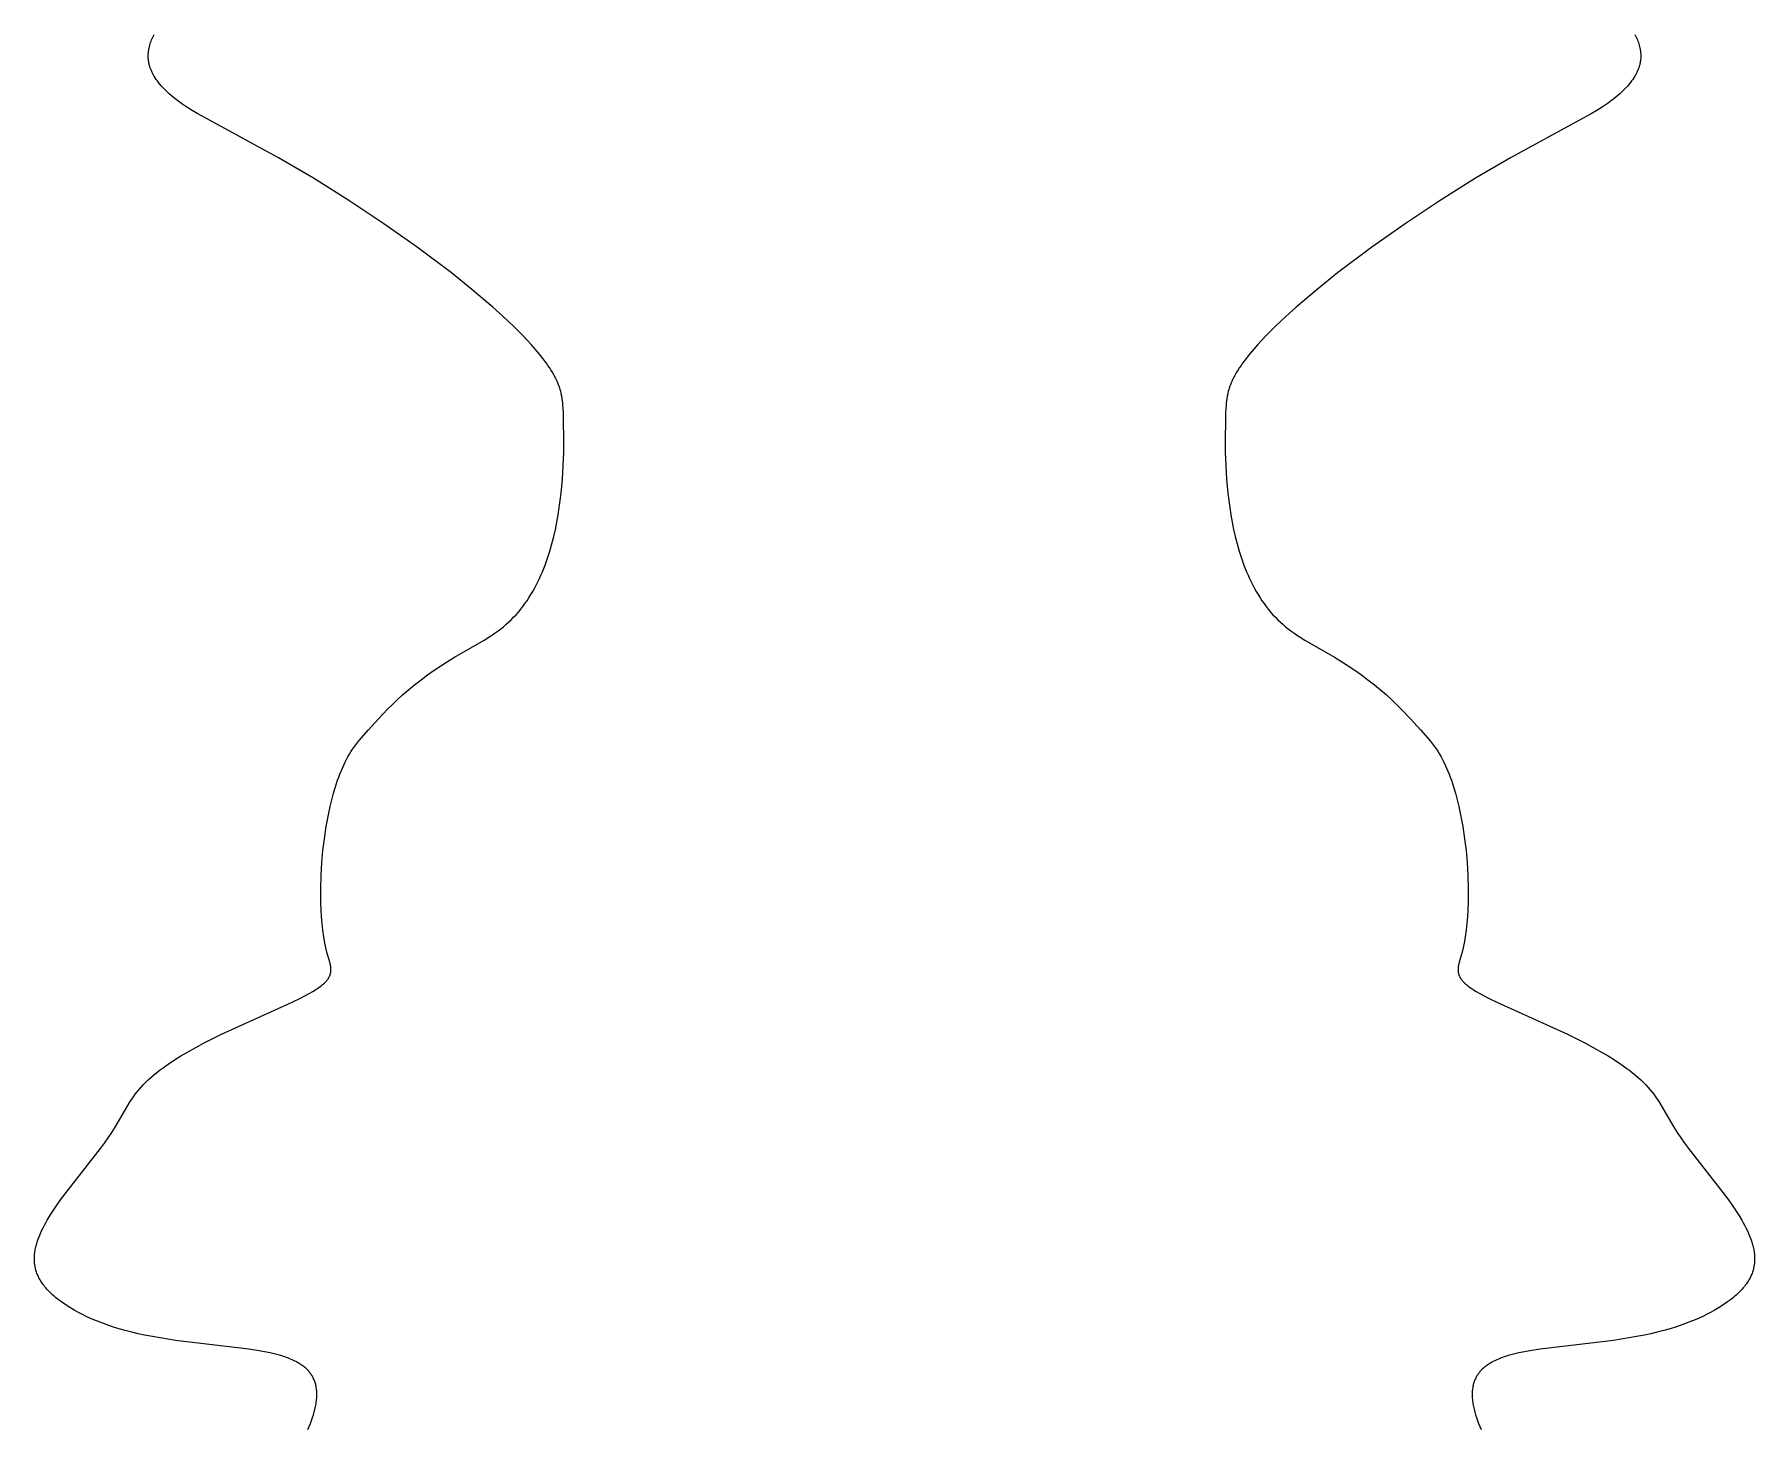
# Model space of a CAD drawing. Header units: millimetres. Extents: x -1519 to 3497, y -297 to 3208.
# Drawn here: x 2348.7 to 2445.7, y 2847.1 to 2925.7 of the extents above; entities that cross this region are included whole.
import ezdxf

# ---------------------------------------------------------------- set-up
doc = ezdxf.new("R2010")
doc.units = ezdxf.units.MM
doc.header["$MEASUREMENT"] = 0
doc.layers.add('Utwórz2D linie widoczne', color=7, linetype='Continuous', true_color=0x000000)

msp = doc.modelspace()

# ---------------------------------------------------------------- linework, layer by layer
at = {"layer": 'Utwórz2D linie widoczne'}
for p, q in [((2355.252, 2925.152), (2355.278, 2925.229)), ((2355.278, 2925.229), (2355.306, 2925.307)), ((2355.306, 2925.307), (2355.337, 2925.383)), ((2355.337, 2925.383), (2355.371, 2925.46)), ((2355.371, 2925.46), (2355.407, 2925.537)), ((2355.407, 2925.537), (2355.445, 2925.613)), ((2355.445, 2925.613), (2355.486, 2925.69)), ((2438.956, 2925.69), (2438.997, 2925.613)), ((2438.997, 2925.613), (2439.035, 2925.537)), ((2439.035, 2925.537), (2439.071, 2925.46)), ((2439.071, 2925.46), (2439.105, 2925.383)), ((2439.105, 2925.383), (2439.135, 2925.307)), ((2439.135, 2925.307), (2439.164, 2925.229)), ((2439.164, 2925.229), (2439.19, 2925.152)), ((2355.144, 2924.529), (2355.146, 2924.568)), ((2355.144, 2924.49), (2355.144, 2924.529)), ((2355.144, 2924.451), (2355.144, 2924.49)), ((2355.145, 2924.408), (2355.144, 2924.451)), ((2355.147, 2924.366), (2355.145, 2924.408)), ((2355.146, 2924.568), (2355.148, 2924.608)), ((2355.15, 2924.323), (2355.147, 2924.366)), ((2355.148, 2924.608), (2355.151, 2924.647)), ((2355.154, 2924.281), (2355.15, 2924.323)), ((2355.151, 2924.647), (2355.154, 2924.686)), ((2355.154, 2924.686), (2355.158, 2924.725)), ((2355.158, 2924.238), (2355.154, 2924.281)), ((2355.158, 2924.725), (2355.163, 2924.764)), ((2355.164, 2924.196), (2355.158, 2924.238)), ((2355.163, 2924.764), (2355.169, 2924.803)), ((2355.169, 2924.803), (2355.176, 2924.842)), ((2355.176, 2924.842), (2355.183, 2924.881)), ((2355.183, 2924.881), (2355.191, 2924.92)), ((2355.191, 2924.92), (2355.208, 2924.998)), ((2355.208, 2924.998), (2355.229, 2925.075)), ((2355.229, 2925.075), (2355.252, 2925.152)), ((2439.19, 2925.152), (2439.213, 2925.075)), ((2439.213, 2925.075), (2439.233, 2924.998)), ((2439.233, 2924.998), (2439.251, 2924.92)), ((2439.251, 2924.92), (2439.259, 2924.881)), ((2439.259, 2924.881), (2439.266, 2924.842)), ((2439.266, 2924.842), (2439.273, 2924.803)), ((2439.273, 2924.803), (2439.278, 2924.764)), ((2439.278, 2924.764), (2439.283, 2924.725)), ((2439.283, 2924.238), (2439.278, 2924.196)), ((2439.283, 2924.725), (2439.288, 2924.686)), ((2439.288, 2924.281), (2439.283, 2924.238)), ((2439.288, 2924.686), (2439.291, 2924.647)), ((2439.292, 2924.323), (2439.288, 2924.281)), ((2439.291, 2924.647), (2439.294, 2924.608)), ((2439.295, 2924.366), (2439.292, 2924.323)), ((2439.294, 2924.608), (2439.296, 2924.568)), ((2439.297, 2924.408), (2439.295, 2924.366)), ((2439.296, 2924.568), (2439.297, 2924.529)), ((2439.297, 2924.529), (2439.298, 2924.49)), ((2439.298, 2924.451), (2439.297, 2924.408)), ((2439.298, 2924.49), (2439.298, 2924.451)), ((2355.171, 2924.153), (2355.164, 2924.196)), ((2355.178, 2924.11), (2355.171, 2924.153)), ((2355.187, 2924.068), (2355.178, 2924.11)), ((2355.196, 2924.025), (2355.187, 2924.068)), ((2355.206, 2923.982), (2355.196, 2924.025)), ((2355.218, 2923.939), (2355.206, 2923.982)), ((2355.23, 2923.896), (2355.218, 2923.939)), ((2355.243, 2923.853), (2355.23, 2923.896)), ((2355.257, 2923.809), (2355.243, 2923.853)), ((2355.273, 2923.766), (2355.257, 2923.809)), ((2355.289, 2923.723), (2355.273, 2923.766)), ((2355.306, 2923.68), (2355.289, 2923.723)), ((2355.325, 2923.636), (2355.306, 2923.68)), ((2355.344, 2923.593), (2355.325, 2923.636)), ((2355.364, 2923.549), (2355.344, 2923.593)), ((2355.386, 2923.505), (2355.364, 2923.549)), ((2355.408, 2923.462), (2355.386, 2923.505)), ((2355.432, 2923.418), (2355.408, 2923.462)), ((2355.456, 2923.374), (2355.432, 2923.418)), ((2355.482, 2923.33), (2355.456, 2923.374)), ((2355.537, 2923.242), (2355.482, 2923.33)), ((2438.96, 2923.33), (2438.905, 2923.242)), ((2438.986, 2923.374), (2438.96, 2923.33)), ((2439.01, 2923.418), (2438.986, 2923.374)), ((2439.034, 2923.462), (2439.01, 2923.418)), ((2439.056, 2923.505), (2439.034, 2923.462)), ((2439.078, 2923.549), (2439.056, 2923.505)), ((2439.098, 2923.593), (2439.078, 2923.549)), ((2439.117, 2923.636), (2439.098, 2923.593)), ((2439.136, 2923.68), (2439.117, 2923.636)), ((2439.153, 2923.723), (2439.136, 2923.68)), ((2439.169, 2923.766), (2439.153, 2923.723)), ((2439.184, 2923.809), (2439.169, 2923.766)), ((2439.199, 2923.853), (2439.184, 2923.809)), ((2439.212, 2923.896), (2439.199, 2923.853)), ((2439.224, 2923.939), (2439.212, 2923.896)), ((2439.236, 2923.982), (2439.224, 2923.939)), ((2439.246, 2924.025), (2439.236, 2923.982)), ((2439.255, 2924.068), (2439.246, 2924.025)), ((2439.264, 2924.11), (2439.255, 2924.068)), ((2439.271, 2924.153), (2439.264, 2924.11)), ((2439.278, 2924.196), (2439.271, 2924.153)), ((2355.596, 2923.153), (2355.537, 2923.242)), ((2355.659, 2923.065), (2355.596, 2923.153)), ((2355.727, 2922.976), (2355.659, 2923.065)), ((2355.8, 2922.886), (2355.727, 2922.976)), ((2355.877, 2922.797), (2355.8, 2922.886)), ((2355.959, 2922.706), (2355.877, 2922.797)), ((2356.045, 2922.616), (2355.959, 2922.706)), ((2356.137, 2922.525), (2356.045, 2922.616)), ((2356.233, 2922.434), (2356.137, 2922.525)), ((2356.334, 2922.343), (2356.233, 2922.434)), ((2356.44, 2922.251), (2356.334, 2922.343)), ((2438.108, 2922.343), (2438.002, 2922.251)), ((2438.209, 2922.434), (2438.108, 2922.343)), ((2438.305, 2922.525), (2438.209, 2922.434)), ((2438.397, 2922.616), (2438.305, 2922.525)), ((2438.483, 2922.706), (2438.397, 2922.616)), ((2438.565, 2922.797), (2438.483, 2922.706)), ((2438.642, 2922.886), (2438.565, 2922.797)), ((2438.715, 2922.976), (2438.642, 2922.886)), ((2438.783, 2923.065), (2438.715, 2922.976)), ((2438.846, 2923.153), (2438.783, 2923.065)), ((2438.905, 2923.242), (2438.846, 2923.153)), ((2356.551, 2922.159), (2356.44, 2922.251)), ((2356.668, 2922.066), (2356.551, 2922.159)), ((2356.789, 2921.973), (2356.668, 2922.066)), ((2357.048, 2921.786), (2356.789, 2921.973)), ((2357.328, 2921.598), (2357.048, 2921.786)), ((2357.625, 2921.411), (2357.328, 2921.598)), ((2357.947, 2921.219), (2357.625, 2921.411)), ((2436.817, 2921.411), (2436.495, 2921.219)), ((2437.114, 2921.598), (2436.817, 2921.411)), ((2437.394, 2921.786), (2437.114, 2921.598)), ((2437.653, 2921.973), (2437.394, 2921.786)), ((2437.774, 2922.066), (2437.653, 2921.973)), ((2437.891, 2922.159), (2437.774, 2922.066)), ((2438.002, 2922.251), (2437.891, 2922.159)), ((2358.635, 2920.83), (2357.947, 2921.219)), ((2362.495, 2918.742), (2358.635, 2920.83)), ((2435.807, 2920.83), (2431.947, 2918.742)), ((2436.495, 2921.219), (2435.807, 2920.83)), ((2364.455, 2917.588), (2362.495, 2918.742)), ((2431.947, 2918.742), (2429.987, 2917.588)), ((2366.451, 2916.334), (2364.455, 2917.588)), ((2429.987, 2917.588), (2427.991, 2916.334)), ((2368.421, 2915.023), (2366.451, 2916.334)), ((2427.991, 2916.334), (2426.021, 2915.023)), ((2370.3, 2913.701), (2368.421, 2915.023)), ((2426.021, 2915.023), (2424.141, 2913.701)), ((2372.239, 2912.246), (2370.3, 2913.701)), ((2424.141, 2913.701), (2422.203, 2912.246)), ((2373.394, 2911.324), (2372.239, 2912.246)), ((2422.203, 2912.246), (2421.048, 2911.324)), ((2374.578, 2910.318), (2373.394, 2911.324)), ((2421.048, 2911.324), (2419.864, 2910.318)), ((2375.159, 2909.796), (2374.578, 2910.318)), ((2375.72, 2909.266), (2375.159, 2909.796)), ((2419.283, 2909.796), (2418.722, 2909.266)), ((2419.864, 2910.318), (2419.283, 2909.796)), ((2376.252, 2908.734), (2375.72, 2909.266)), ((2376.505, 2908.468), (2376.252, 2908.734)), ((2418.19, 2908.734), (2417.937, 2908.468)), ((2418.722, 2909.266), (2418.19, 2908.734)), ((2376.748, 2908.204), (2376.505, 2908.468)), ((2376.978, 2907.94), (2376.748, 2908.204)), ((2377.197, 2907.679), (2376.978, 2907.94)), ((2417.463, 2907.94), (2417.245, 2907.679)), ((2417.694, 2908.204), (2417.463, 2907.94)), ((2417.937, 2908.468), (2417.694, 2908.204)), ((2377.401, 2907.421), (2377.197, 2907.679)), ((2377.591, 2907.166), (2377.401, 2907.421)), ((2377.679, 2907.04), (2377.591, 2907.166)), ((2377.764, 2906.914), (2377.679, 2907.04)), ((2377.845, 2906.79), (2377.764, 2906.914)), ((2377.921, 2906.668), (2377.845, 2906.79)), ((2416.597, 2906.79), (2416.521, 2906.668)), ((2416.678, 2906.914), (2416.597, 2906.79)), ((2416.762, 2907.04), (2416.678, 2906.914)), ((2416.851, 2907.166), (2416.762, 2907.04)), ((2417.041, 2907.421), (2416.851, 2907.166)), ((2417.245, 2907.679), (2417.041, 2907.421)), ((2377.992, 2906.546), (2377.921, 2906.668)), ((2378.059, 2906.425), (2377.992, 2906.546)), ((2378.121, 2906.306), (2378.059, 2906.425)), ((2378.178, 2906.189), (2378.121, 2906.306)), ((2378.207, 2906.125), (2378.178, 2906.189)), ((2378.234, 2906.062), (2378.207, 2906.125)), ((2378.26, 2905.999), (2378.234, 2906.062)), ((2378.285, 2905.936), (2378.26, 2905.999)), ((2378.308, 2905.874), (2378.285, 2905.936)), ((2378.329, 2905.811), (2378.308, 2905.874)), ((2378.35, 2905.749), (2378.329, 2905.811)), ((2416.113, 2905.811), (2416.092, 2905.749)), ((2416.134, 2905.874), (2416.113, 2905.811)), ((2416.157, 2905.936), (2416.134, 2905.874)), ((2416.182, 2905.999), (2416.157, 2905.936)), ((2416.208, 2906.062), (2416.182, 2905.999)), ((2416.235, 2906.125), (2416.208, 2906.062)), ((2416.264, 2906.189), (2416.235, 2906.125)), ((2416.321, 2906.306), (2416.264, 2906.189)), ((2416.383, 2906.425), (2416.321, 2906.306)), ((2416.45, 2906.546), (2416.383, 2906.425)), ((2416.521, 2906.668), (2416.45, 2906.546)), ((2378.369, 2905.687), (2378.35, 2905.749)), ((2378.387, 2905.625), (2378.369, 2905.687)), ((2378.403, 2905.563), (2378.387, 2905.625)), ((2378.419, 2905.501), (2378.403, 2905.563)), ((2378.433, 2905.438), (2378.419, 2905.501)), ((2378.459, 2905.311), (2378.433, 2905.438)), ((2378.48, 2905.182), (2378.459, 2905.311)), ((2378.499, 2905.05), (2378.48, 2905.182)), ((2378.514, 2904.915), (2378.499, 2905.05)), ((2378.526, 2904.775), (2378.514, 2904.915)), ((2415.928, 2904.915), (2415.915, 2904.775)), ((2415.943, 2905.05), (2415.928, 2904.915)), ((2415.962, 2905.182), (2415.943, 2905.05)), ((2415.983, 2905.311), (2415.962, 2905.182)), ((2416.009, 2905.438), (2415.983, 2905.311)), ((2416.023, 2905.501), (2416.009, 2905.438)), ((2416.039, 2905.563), (2416.023, 2905.501)), ((2416.055, 2905.625), (2416.039, 2905.563)), ((2416.073, 2905.687), (2416.055, 2905.625)), ((2416.092, 2905.749), (2416.073, 2905.687)), ((2378.537, 2904.631), (2378.526, 2904.775)), ((2378.552, 2904.325), (2378.537, 2904.631)), ((2378.562, 2903.992), (2378.552, 2904.325)), ((2378.577, 2902.805), (2378.562, 2903.992)), ((2415.88, 2903.992), (2415.865, 2902.805)), ((2415.89, 2904.325), (2415.88, 2903.992)), ((2415.905, 2904.631), (2415.89, 2904.325)), ((2415.915, 2904.775), (2415.905, 2904.631)), ((2378.542, 2901.395), (2378.568, 2902.123)), ((2378.568, 2902.123), (2378.577, 2902.805)), ((2415.865, 2902.805), (2415.874, 2902.123)), ((2415.874, 2902.123), (2415.9, 2901.395)), ((2378.495, 2900.63), (2378.542, 2901.395)), ((2415.9, 2901.395), (2415.947, 2900.63)), ((2378.422, 2899.837), (2378.495, 2900.63)), ((2415.947, 2900.63), (2416.02, 2899.837)), ((2378.256, 2898.617), (2378.32, 2899.027)), ((2378.32, 2899.027), (2378.375, 2899.434)), ((2378.375, 2899.434), (2378.422, 2899.837)), ((2416.02, 2899.837), (2416.067, 2899.434)), ((2416.067, 2899.434), (2416.122, 2899.027)), ((2416.122, 2899.027), (2416.186, 2898.617)), ((2378.099, 2897.796), (2378.182, 2898.206)), ((2378.182, 2898.206), (2378.256, 2898.617)), ((2416.186, 2898.617), (2416.26, 2898.206)), ((2416.26, 2898.206), (2416.343, 2897.796)), ((2377.902, 2896.98), (2378.006, 2897.387)), ((2378.006, 2897.387), (2378.099, 2897.796)), ((2416.343, 2897.796), (2416.436, 2897.387)), ((2416.436, 2897.387), (2416.54, 2896.98)), ((2377.519, 2895.784), (2377.659, 2896.177)), ((2377.659, 2896.177), (2377.787, 2896.576)), ((2377.787, 2896.576), (2377.902, 2896.98)), ((2416.54, 2896.98), (2416.655, 2896.576)), ((2416.655, 2896.576), (2416.783, 2896.177)), ((2416.783, 2896.177), (2416.923, 2895.784)), ((2377.2, 2895.021), (2377.285, 2895.208)), ((2377.285, 2895.208), (2377.366, 2895.398)), ((2377.366, 2895.398), (2377.445, 2895.59)), ((2377.445, 2895.59), (2377.519, 2895.784)), ((2416.923, 2895.784), (2416.997, 2895.59)), ((2416.997, 2895.59), (2417.076, 2895.398)), ((2417.076, 2895.398), (2417.157, 2895.208)), ((2417.157, 2895.208), (2417.242, 2895.021)), ((2376.721, 2894.119), (2376.824, 2894.294)), ((2376.824, 2894.294), (2376.923, 2894.472)), ((2376.923, 2894.472), (2377.019, 2894.652)), ((2377.019, 2894.652), (2377.111, 2894.835)), ((2377.111, 2894.835), (2377.2, 2895.021)), ((2417.242, 2895.021), (2417.331, 2894.835)), ((2417.331, 2894.835), (2417.423, 2894.652)), ((2417.423, 2894.652), (2417.518, 2894.472)), ((2417.518, 2894.472), (2417.618, 2894.294)), ((2417.618, 2894.294), (2417.721, 2894.119)), ((2376.017, 2893.14), (2376.144, 2893.294)), ((2376.144, 2893.294), (2376.268, 2893.452)), ((2376.268, 2893.452), (2376.387, 2893.614)), ((2376.387, 2893.614), (2376.502, 2893.779)), ((2376.502, 2893.779), (2376.613, 2893.948)), ((2376.613, 2893.948), (2376.721, 2894.119)), ((2417.721, 2894.119), (2417.829, 2893.948)), ((2417.829, 2893.948), (2417.94, 2893.779)), ((2417.94, 2893.779), (2418.055, 2893.614)), ((2418.055, 2893.614), (2418.174, 2893.452)), ((2418.174, 2893.452), (2418.298, 2893.294)), ((2418.298, 2893.294), (2418.425, 2893.14)), ((2375.019, 2892.193), (2375.168, 2892.31)), ((2375.168, 2892.31), (2375.312, 2892.431)), ((2375.312, 2892.431), (2375.462, 2892.564)), ((2375.462, 2892.564), (2375.607, 2892.701)), ((2375.607, 2892.701), (2375.748, 2892.843)), ((2375.748, 2892.843), (2375.885, 2892.99)), ((2375.885, 2892.99), (2376.017, 2893.14)), ((2418.425, 2893.14), (2418.557, 2892.99)), ((2418.557, 2892.99), (2418.694, 2892.843)), ((2418.694, 2892.843), (2418.834, 2892.701)), ((2418.834, 2892.701), (2418.98, 2892.564)), ((2418.98, 2892.564), (2419.13, 2892.431)), ((2419.13, 2892.431), (2419.274, 2892.31)), ((2419.274, 2892.31), (2419.423, 2892.193)), ((2372.412, 2890.596), (2374.077, 2891.559)), ((2374.077, 2891.559), (2374.398, 2891.759)), ((2374.398, 2891.759), (2374.557, 2891.863)), ((2374.557, 2891.863), (2374.714, 2891.97)), ((2374.714, 2891.97), (2374.868, 2892.08)), ((2374.868, 2892.08), (2375.019, 2892.193)), ((2419.423, 2892.193), (2419.574, 2892.08)), ((2419.574, 2892.08), (2419.728, 2891.97)), ((2419.728, 2891.97), (2419.885, 2891.863)), ((2419.885, 2891.863), (2420.044, 2891.759)), ((2420.044, 2891.759), (2420.365, 2891.559)), ((2420.365, 2891.559), (2422.03, 2890.596)), ((2371.64, 2890.112), (2372.024, 2890.358)), ((2372.024, 2890.358), (2372.412, 2890.596)), ((2422.03, 2890.596), (2422.418, 2890.358)), ((2422.418, 2890.358), (2422.802, 2890.112)), ((2370.164, 2889.044), (2370.524, 2889.324)), ((2370.524, 2889.324), (2370.89, 2889.595)), ((2370.89, 2889.595), (2371.262, 2889.857)), ((2371.262, 2889.857), (2371.64, 2890.112)), ((2422.802, 2890.112), (2423.18, 2889.857)), ((2423.18, 2889.857), (2423.552, 2889.595)), ((2423.552, 2889.595), (2423.918, 2889.324)), ((2423.918, 2889.324), (2424.278, 2889.044)), ((2369.185, 2888.201), (2369.484, 2888.472)), ((2369.484, 2888.472), (2369.812, 2888.755)), ((2369.812, 2888.755), (2370.164, 2889.044)), ((2424.278, 2889.044), (2424.63, 2888.755)), ((2424.63, 2888.755), (2424.958, 2888.472)), ((2424.958, 2888.472), (2425.257, 2888.201)), ((2368.128, 2887.119), (2368.644, 2887.671)), ((2368.644, 2887.671), (2368.908, 2887.936)), ((2368.908, 2887.936), (2369.185, 2888.201)), ((2425.257, 2888.201), (2425.534, 2887.936)), ((2425.534, 2887.936), (2425.797, 2887.671)), ((2425.797, 2887.671), (2426.314, 2887.119)), ((2367.026, 2885.874), (2367.57, 2886.494)), ((2367.57, 2886.494), (2368.128, 2887.119)), ((2426.314, 2887.119), (2426.872, 2886.494)), ((2426.872, 2886.494), (2427.416, 2885.874)), ((2366.627, 2885.35), (2366.681, 2885.429)), ((2366.681, 2885.429), (2366.736, 2885.505)), ((2366.736, 2885.505), (2366.791, 2885.581)), ((2366.791, 2885.581), (2366.906, 2885.728)), ((2366.906, 2885.728), (2367.026, 2885.874)), ((2427.416, 2885.874), (2427.536, 2885.728)), ((2427.536, 2885.728), (2427.651, 2885.581)), ((2427.651, 2885.581), (2427.706, 2885.505)), ((2427.706, 2885.505), (2427.761, 2885.429)), ((2427.761, 2885.429), (2427.815, 2885.35)), ((2366.09, 2884.348), (2366.164, 2884.513)), ((2366.164, 2884.513), (2366.24, 2884.674)), ((2366.24, 2884.674), (2366.32, 2884.83)), ((2366.32, 2884.83), (2366.402, 2884.982)), ((2366.402, 2884.982), (2366.487, 2885.129)), ((2366.487, 2885.129), (2366.575, 2885.27)), ((2366.575, 2885.27), (2366.627, 2885.35)), ((2427.815, 2885.35), (2427.867, 2885.27)), ((2427.867, 2885.27), (2427.955, 2885.129)), ((2427.955, 2885.129), (2428.04, 2884.982)), ((2428.04, 2884.982), (2428.122, 2884.83)), ((2428.122, 2884.83), (2428.202, 2884.674)), ((2428.202, 2884.674), (2428.278, 2884.513)), ((2428.278, 2884.513), (2428.352, 2884.348)), ((2365.703, 2883.295), (2365.822, 2883.656)), ((2365.822, 2883.656), (2365.885, 2883.834)), ((2365.885, 2883.834), (2365.951, 2884.008)), ((2365.951, 2884.008), (2366.019, 2884.18)), ((2366.019, 2884.18), (2366.09, 2884.348)), ((2428.352, 2884.348), (2428.423, 2884.18)), ((2428.423, 2884.18), (2428.491, 2884.008)), ((2428.491, 2884.008), (2428.557, 2883.834)), ((2428.557, 2883.834), (2428.62, 2883.656)), ((2428.62, 2883.656), (2428.739, 2883.295)), ((2365.404, 2882.177), (2365.494, 2882.552)), ((2365.494, 2882.552), (2365.594, 2882.926)), ((2365.594, 2882.926), (2365.703, 2883.295)), ((2428.739, 2883.295), (2428.848, 2882.926)), ((2428.848, 2882.926), (2428.948, 2882.552)), ((2428.948, 2882.552), (2429.038, 2882.177)), ((2365.249, 2881.43), (2365.322, 2881.802)), ((2365.322, 2881.802), (2365.404, 2882.177)), ((2429.038, 2882.177), (2429.12, 2881.802)), ((2429.12, 2881.802), (2429.193, 2881.43)), ((2365.077, 2880.356), (2365.184, 2881.063)), ((2365.184, 2881.063), (2365.249, 2881.43)), ((2429.193, 2881.43), (2429.258, 2881.063)), ((2429.258, 2881.063), (2429.365, 2880.356)), ((2364.938, 2879.022), (2364.998, 2879.701)), ((2364.998, 2879.701), (2365.077, 2880.356)), ((2429.365, 2880.356), (2429.444, 2879.701)), ((2429.444, 2879.701), (2429.504, 2879.022)), ((2364.895, 2878.294), (2364.938, 2879.022)), ((2429.504, 2879.022), (2429.547, 2878.294)), ((2364.875, 2877.533), (2364.895, 2878.294)), ((2429.547, 2878.294), (2429.567, 2877.533)), ((2364.874, 2877.145), (2364.875, 2877.533)), ((2364.881, 2876.755), (2364.874, 2877.145)), ((2364.896, 2876.366), (2364.881, 2876.755)), ((2429.561, 2876.755), (2429.546, 2876.366)), ((2429.567, 2877.145), (2429.561, 2876.755)), ((2429.567, 2877.533), (2429.567, 2877.145)), ((2364.919, 2875.978), (2364.896, 2876.366)), ((2364.951, 2875.594), (2364.919, 2875.978)), ((2429.523, 2875.978), (2429.49, 2875.594)), ((2429.546, 2876.366), (2429.523, 2875.978)), ((2364.993, 2875.216), (2364.951, 2875.594)), ((2365.045, 2874.846), (2364.993, 2875.216)), ((2365.107, 2874.487), (2365.045, 2874.846)), ((2429.397, 2874.846), (2429.335, 2874.487)), ((2429.449, 2875.216), (2429.397, 2874.846)), ((2429.49, 2875.594), (2429.449, 2875.216)), ((2365.143, 2874.312), (2365.107, 2874.487)), ((2365.181, 2874.14), (2365.143, 2874.312)), ((2365.222, 2873.971), (2365.181, 2874.14)), ((2365.382, 2873.403), (2365.222, 2873.971)), ((2429.22, 2873.971), (2429.06, 2873.403)), ((2429.261, 2874.14), (2429.22, 2873.971)), ((2429.299, 2874.312), (2429.261, 2874.14)), ((2429.335, 2874.487), (2429.299, 2874.312)), ((2365.406, 2873.307), (2365.382, 2873.403)), ((2365.416, 2873.26), (2365.406, 2873.307)), ((2365.425, 2873.212), (2365.416, 2873.26)), ((2365.432, 2873.165), (2365.425, 2873.212)), ((2365.427, 2872.795), (2365.432, 2872.818)), ((2365.438, 2873.118), (2365.432, 2873.165)), ((2365.432, 2872.818), (2365.435, 2872.841)), ((2365.435, 2872.841), (2365.439, 2872.864)), ((2365.441, 2873.095), (2365.438, 2873.118)), ((2365.439, 2872.864), (2365.441, 2872.887)), ((2365.443, 2873.072), (2365.441, 2873.095)), ((2365.441, 2872.887), (2365.443, 2872.91)), ((2365.444, 2873.049), (2365.443, 2873.072)), ((2365.443, 2872.91), (2365.445, 2872.933)), ((2365.445, 2873.025), (2365.444, 2873.049)), ((2365.446, 2873.002), (2365.445, 2873.025)), ((2365.445, 2872.933), (2365.446, 2872.956)), ((2365.446, 2872.979), (2365.446, 2873.002)), ((2365.446, 2872.956), (2365.446, 2872.979)), ((2428.998, 2873.049), (2428.996, 2873.025)), ((2428.996, 2873.025), (2428.996, 2873.002)), ((2428.996, 2873.002), (2428.996, 2872.979)), ((2428.996, 2872.979), (2428.996, 2872.956)), ((2428.996, 2872.956), (2428.997, 2872.933)), ((2428.997, 2872.933), (2428.999, 2872.91)), ((2428.999, 2873.072), (2428.998, 2873.049)), ((2429.001, 2873.095), (2428.999, 2873.072)), ((2428.999, 2872.91), (2429.001, 2872.887)), ((2429.004, 2873.118), (2429.001, 2873.095)), ((2429.001, 2872.887), (2429.003, 2872.864)), ((2429.003, 2872.864), (2429.007, 2872.841)), ((2429.01, 2873.165), (2429.004, 2873.118)), ((2429.007, 2872.841), (2429.01, 2872.818)), ((2429.017, 2873.212), (2429.01, 2873.165)), ((2429.01, 2872.818), (2429.015, 2872.795)), ((2429.026, 2873.26), (2429.017, 2873.212)), ((2429.036, 2873.307), (2429.026, 2873.26)), ((2429.06, 2873.403), (2429.036, 2873.307)), ((2364.519, 2871.82), (2364.618, 2871.882)), ((2364.618, 2871.882), (2364.688, 2871.929)), ((2364.688, 2871.929), (2364.759, 2871.977)), ((2364.759, 2871.977), (2364.828, 2872.027)), ((2364.828, 2872.027), (2364.896, 2872.078)), ((2364.896, 2872.078), (2364.957, 2872.127)), ((2364.957, 2872.127), (2365.018, 2872.177)), ((2365.018, 2872.177), (2365.047, 2872.203)), ((2365.047, 2872.203), (2365.076, 2872.23)), ((2365.076, 2872.23), (2365.105, 2872.257)), ((2365.105, 2872.257), (2365.133, 2872.285)), ((2365.133, 2872.285), (2365.156, 2872.308)), ((2365.156, 2872.308), (2365.177, 2872.332)), ((2365.177, 2872.332), (2365.198, 2872.356)), ((2365.198, 2872.356), (2365.218, 2872.379)), ((2365.218, 2872.379), (2365.237, 2872.403)), ((2365.237, 2872.403), (2365.255, 2872.426)), ((2365.255, 2872.426), (2365.272, 2872.449)), ((2365.272, 2872.449), (2365.288, 2872.473)), ((2365.288, 2872.473), (2365.303, 2872.496)), ((2365.303, 2872.496), (2365.317, 2872.519)), ((2365.317, 2872.519), (2365.331, 2872.542)), ((2365.331, 2872.542), (2365.343, 2872.565)), ((2365.343, 2872.565), (2365.355, 2872.588)), ((2365.355, 2872.588), (2365.366, 2872.611)), ((2365.366, 2872.611), (2365.376, 2872.635)), ((2365.376, 2872.635), (2365.386, 2872.658)), ((2365.386, 2872.658), (2365.395, 2872.681)), ((2365.395, 2872.681), (2365.402, 2872.703)), ((2365.402, 2872.703), (2365.41, 2872.726)), ((2365.41, 2872.726), (2365.416, 2872.749)), ((2365.416, 2872.749), (2365.422, 2872.772)), ((2365.422, 2872.772), (2365.427, 2872.795)), ((2429.015, 2872.795), (2429.02, 2872.772)), ((2429.02, 2872.772), (2429.026, 2872.749)), ((2429.026, 2872.749), (2429.032, 2872.726)), ((2429.032, 2872.726), (2429.039, 2872.703)), ((2429.039, 2872.703), (2429.047, 2872.681)), ((2429.047, 2872.681), (2429.056, 2872.658)), ((2429.056, 2872.658), (2429.066, 2872.635)), ((2429.066, 2872.635), (2429.076, 2872.611)), ((2429.076, 2872.611), (2429.087, 2872.588)), ((2429.087, 2872.588), (2429.098, 2872.565)), ((2429.098, 2872.565), (2429.111, 2872.542)), ((2429.111, 2872.542), (2429.125, 2872.519)), ((2429.125, 2872.519), (2429.139, 2872.496)), ((2429.139, 2872.496), (2429.154, 2872.473)), ((2429.154, 2872.473), (2429.17, 2872.449)), ((2429.17, 2872.449), (2429.187, 2872.426)), ((2429.187, 2872.426), (2429.205, 2872.403)), ((2429.205, 2872.403), (2429.224, 2872.379)), ((2429.224, 2872.379), (2429.244, 2872.356)), ((2429.244, 2872.356), (2429.265, 2872.332)), ((2429.265, 2872.332), (2429.286, 2872.308)), ((2429.286, 2872.308), (2429.309, 2872.285)), ((2429.309, 2872.285), (2429.337, 2872.257)), ((2429.337, 2872.257), (2429.366, 2872.23)), ((2429.366, 2872.23), (2429.395, 2872.203)), ((2429.395, 2872.203), (2429.424, 2872.177)), ((2429.424, 2872.177), (2429.484, 2872.127)), ((2429.484, 2872.127), (2429.546, 2872.078)), ((2429.546, 2872.078), (2429.614, 2872.027)), ((2429.614, 2872.027), (2429.683, 2871.977)), ((2429.683, 2871.977), (2429.753, 2871.929)), ((2429.753, 2871.929), (2429.824, 2871.882)), ((2429.824, 2871.882), (2429.923, 2871.82)), ((2359.278, 2869.343), (2363.268, 2871.158)), ((2363.268, 2871.158), (2363.739, 2871.389)), ((2363.739, 2871.389), (2363.98, 2871.513)), ((2363.98, 2871.513), (2364.218, 2871.643)), ((2364.218, 2871.643), (2364.42, 2871.76)), ((2364.42, 2871.76), (2364.519, 2871.82)), ((2429.923, 2871.82), (2430.022, 2871.76)), ((2430.022, 2871.76), (2430.224, 2871.643)), ((2430.224, 2871.643), (2430.462, 2871.513)), ((2430.462, 2871.513), (2430.703, 2871.389)), ((2430.703, 2871.389), (2431.174, 2871.158)), ((2431.174, 2871.158), (2435.164, 2869.343)), ((2358.306, 2868.861), (2359.278, 2869.343)), ((2435.164, 2869.343), (2436.136, 2868.861)), ((2356.625, 2867.902), (2356.986, 2868.127)), ((2356.986, 2868.127), (2357.353, 2868.343)), ((2357.353, 2868.343), (2357.826, 2868.608)), ((2357.826, 2868.608), (2358.306, 2868.861)), ((2436.136, 2868.861), (2436.616, 2868.608)), ((2436.616, 2868.608), (2437.089, 2868.343)), ((2437.089, 2868.343), (2437.456, 2868.127)), ((2437.456, 2868.127), (2437.817, 2867.902)), ((2355.29, 2866.91), (2355.444, 2867.043)), ((2355.444, 2867.043), (2355.602, 2867.172)), ((2355.602, 2867.172), (2355.762, 2867.298)), ((2355.762, 2867.298), (2355.925, 2867.421)), ((2355.925, 2867.421), (2356.271, 2867.667)), ((2356.271, 2867.667), (2356.625, 2867.902)), ((2437.817, 2867.902), (2438.171, 2867.667)), ((2438.171, 2867.667), (2438.517, 2867.421)), ((2438.517, 2867.421), (2438.68, 2867.298)), ((2438.68, 2867.298), (2438.84, 2867.172)), ((2438.84, 2867.172), (2438.998, 2867.043)), ((2438.998, 2867.043), (2439.152, 2866.91)), ((2354.415, 2865.964), (2354.519, 2866.1)), ((2354.519, 2866.1), (2354.628, 2866.235)), ((2354.628, 2866.235), (2354.743, 2866.369)), ((2354.743, 2866.369), (2354.874, 2866.51)), ((2354.874, 2866.51), (2355.008, 2866.647)), ((2355.008, 2866.647), (2355.147, 2866.781)), ((2355.147, 2866.781), (2355.29, 2866.91)), ((2439.152, 2866.91), (2439.295, 2866.781)), ((2439.295, 2866.781), (2439.433, 2866.647)), ((2439.433, 2866.647), (2439.568, 2866.51)), ((2439.568, 2866.51), (2439.699, 2866.369)), ((2439.699, 2866.369), (2439.814, 2866.235)), ((2439.814, 2866.235), (2439.923, 2866.1)), ((2439.923, 2866.1), (2440.027, 2865.964)), ((2353.283, 2864.115), (2354.13, 2865.548)), ((2354.13, 2865.548), (2354.221, 2865.688)), ((2354.221, 2865.688), (2354.316, 2865.826)), ((2354.316, 2865.826), (2354.415, 2865.964)), ((2440.027, 2865.964), (2440.126, 2865.826)), ((2440.126, 2865.826), (2440.221, 2865.688)), ((2440.221, 2865.688), (2440.312, 2865.548)), ((2440.312, 2865.548), (2441.159, 2864.115)), ((2353.089, 2863.811), (2353.283, 2864.115)), ((2441.159, 2864.115), (2441.353, 2863.811)), ((2352.45, 2862.903), (2352.67, 2863.203)), ((2352.67, 2863.203), (2352.884, 2863.506)), ((2352.884, 2863.506), (2353.089, 2863.811)), ((2441.353, 2863.811), (2441.558, 2863.506)), ((2441.558, 2863.506), (2441.772, 2863.203)), ((2441.772, 2863.203), (2441.992, 2862.903)), ((2350.651, 2860.601), (2352.45, 2862.903)), ((2441.992, 2862.903), (2443.791, 2860.601)), ((2350.206, 2860.01), (2350.651, 2860.601)), ((2443.791, 2860.601), (2444.235, 2860.01)), ((2349.614, 2859.143), (2349.796, 2859.425)), ((2349.796, 2859.425), (2349.996, 2859.716)), ((2349.996, 2859.716), (2350.206, 2860.01)), ((2444.235, 2860.01), (2444.446, 2859.716)), ((2444.446, 2859.716), (2444.645, 2859.425)), ((2444.645, 2859.425), (2444.828, 2859.143)), ((2349.085, 2858.17), (2349.148, 2858.308)), ((2349.148, 2858.308), (2349.216, 2858.446)), ((2349.216, 2858.446), (2349.288, 2858.584)), ((2349.288, 2858.584), (2349.364, 2858.723)), ((2349.364, 2858.723), (2349.443, 2858.863)), ((2349.443, 2858.863), (2349.614, 2859.143)), ((2444.828, 2859.143), (2444.998, 2858.863)), ((2444.998, 2858.863), (2445.078, 2858.723)), ((2445.078, 2858.723), (2445.154, 2858.584)), ((2445.154, 2858.584), (2445.226, 2858.446)), ((2445.226, 2858.446), (2445.294, 2858.308)), ((2445.294, 2858.308), (2445.357, 2858.17)), ((2348.791, 2857.293), (2348.806, 2857.359)), ((2348.806, 2857.359), (2348.822, 2857.426)), ((2348.822, 2857.426), (2348.839, 2857.493)), ((2348.839, 2857.493), (2348.858, 2857.56)), ((2348.858, 2857.56), (2348.878, 2857.627)), ((2348.878, 2857.627), (2348.922, 2857.762)), ((2348.922, 2857.762), (2348.972, 2857.898)), ((2348.972, 2857.898), (2349.026, 2858.034)), ((2349.026, 2858.034), (2349.085, 2858.17)), ((2445.357, 2858.17), (2445.416, 2858.034)), ((2445.416, 2858.034), (2445.47, 2857.898)), ((2445.47, 2857.898), (2445.52, 2857.762)), ((2445.52, 2857.762), (2445.564, 2857.627)), ((2445.564, 2857.627), (2445.584, 2857.56)), ((2445.584, 2857.56), (2445.603, 2857.493)), ((2445.603, 2857.493), (2445.62, 2857.426)), ((2445.62, 2857.426), (2445.636, 2857.359)), ((2445.636, 2857.359), (2445.651, 2857.293)), ((2348.726, 2856.701), (2348.727, 2856.766)), ((2348.727, 2856.636), (2348.726, 2856.701)), ((2348.727, 2856.766), (2348.73, 2856.831)), ((2348.73, 2856.572), (2348.727, 2856.636)), ((2348.73, 2856.831), (2348.734, 2856.897)), ((2348.734, 2856.507), (2348.73, 2856.572)), ((2348.734, 2856.897), (2348.74, 2856.962)), ((2348.739, 2856.443), (2348.734, 2856.507)), ((2348.747, 2856.379), (2348.739, 2856.443)), ((2348.74, 2856.962), (2348.747, 2857.028)), ((2348.747, 2857.028), (2348.756, 2857.094)), ((2348.756, 2856.315), (2348.747, 2856.379)), ((2348.756, 2857.094), (2348.766, 2857.16)), ((2348.766, 2857.16), (2348.778, 2857.226)), ((2348.778, 2857.226), (2348.791, 2857.293)), ((2445.651, 2857.293), (2445.664, 2857.226)), ((2445.664, 2857.226), (2445.676, 2857.16)), ((2445.676, 2857.16), (2445.686, 2857.094)), ((2445.686, 2857.094), (2445.695, 2857.028)), ((2445.695, 2856.379), (2445.686, 2856.315)), ((2445.695, 2857.028), (2445.702, 2856.962)), ((2445.703, 2856.443), (2445.695, 2856.379)), ((2445.702, 2856.962), (2445.708, 2856.897)), ((2445.708, 2856.507), (2445.703, 2856.443)), ((2445.708, 2856.897), (2445.712, 2856.831)), ((2445.712, 2856.572), (2445.708, 2856.507)), ((2445.712, 2856.831), (2445.715, 2856.766)), ((2445.715, 2856.636), (2445.712, 2856.572)), ((2445.715, 2856.766), (2445.715, 2856.701)), ((2445.715, 2856.701), (2445.715, 2856.636)), ((2348.767, 2856.251), (2348.756, 2856.315)), ((2348.78, 2856.188), (2348.767, 2856.251)), ((2348.795, 2856.124), (2348.78, 2856.188)), ((2348.811, 2856.061), (2348.795, 2856.124)), ((2348.829, 2855.998), (2348.811, 2856.061)), ((2348.85, 2855.936), (2348.829, 2855.998)), ((2348.872, 2855.873), (2348.85, 2855.936)), ((2348.896, 2855.811), (2348.872, 2855.873)), ((2348.922, 2855.749), (2348.896, 2855.811)), ((2348.95, 2855.687), (2348.922, 2855.749)), ((2348.98, 2855.625), (2348.95, 2855.687)), ((2349.012, 2855.563), (2348.98, 2855.625)), ((2349.046, 2855.502), (2349.012, 2855.563)), ((2349.083, 2855.441), (2349.046, 2855.502)), ((2349.121, 2855.38), (2349.083, 2855.441)), ((2349.161, 2855.32), (2349.121, 2855.38)), ((2445.321, 2855.38), (2445.281, 2855.32)), ((2445.359, 2855.441), (2445.321, 2855.38)), ((2445.396, 2855.502), (2445.359, 2855.441)), ((2445.43, 2855.563), (2445.396, 2855.502)), ((2445.462, 2855.625), (2445.43, 2855.563)), ((2445.492, 2855.687), (2445.462, 2855.625)), ((2445.52, 2855.749), (2445.492, 2855.687)), ((2445.546, 2855.811), (2445.52, 2855.749)), ((2445.57, 2855.873), (2445.546, 2855.811)), ((2445.592, 2855.936), (2445.57, 2855.873)), ((2445.613, 2855.998), (2445.592, 2855.936)), ((2445.631, 2856.061), (2445.613, 2855.998)), ((2445.647, 2856.124), (2445.631, 2856.061)), ((2445.662, 2856.188), (2445.647, 2856.124)), ((2445.675, 2856.251), (2445.662, 2856.188)), ((2445.686, 2856.315), (2445.675, 2856.251)), ((2349.204, 2855.259), (2349.161, 2855.32)), ((2349.249, 2855.199), (2349.204, 2855.259)), ((2349.304, 2855.129), (2349.249, 2855.199)), ((2349.362, 2855.059), (2349.304, 2855.129)), ((2349.422, 2854.99), (2349.362, 2855.059)), ((2349.486, 2854.921), (2349.422, 2854.99)), ((2349.552, 2854.853), (2349.486, 2854.921)), ((2349.621, 2854.785), (2349.552, 2854.853)), ((2349.692, 2854.717), (2349.621, 2854.785)), ((2349.766, 2854.65), (2349.692, 2854.717)), ((2349.842, 2854.583), (2349.766, 2854.65)), ((2349.921, 2854.517), (2349.842, 2854.583)), ((2350.084, 2854.387), (2349.921, 2854.517)), ((2444.521, 2854.517), (2444.358, 2854.387)), ((2444.6, 2854.583), (2444.521, 2854.517)), ((2444.676, 2854.65), (2444.6, 2854.583)), ((2444.75, 2854.717), (2444.676, 2854.65)), ((2444.821, 2854.785), (2444.75, 2854.717)), ((2444.89, 2854.853), (2444.821, 2854.785)), ((2444.956, 2854.921), (2444.89, 2854.853)), ((2445.02, 2854.99), (2444.956, 2854.921)), ((2445.08, 2855.059), (2445.02, 2854.99)), ((2445.138, 2855.129), (2445.08, 2855.059)), ((2445.193, 2855.199), (2445.138, 2855.129)), ((2445.238, 2855.259), (2445.193, 2855.199)), ((2445.281, 2855.32), (2445.238, 2855.259)), ((2350.256, 2854.259), (2350.084, 2854.387)), ((2350.436, 2854.134), (2350.256, 2854.259)), ((2350.623, 2854.011), (2350.436, 2854.134)), ((2350.816, 2853.892), (2350.623, 2854.011)), ((2351.015, 2853.776), (2350.816, 2853.892)), ((2351.22, 2853.664), (2351.015, 2853.776)), ((2351.429, 2853.555), (2351.22, 2853.664)), ((2351.643, 2853.45), (2351.429, 2853.555)), ((2351.86, 2853.35), (2351.643, 2853.45)), ((2442.799, 2853.45), (2442.582, 2853.35)), ((2443.013, 2853.555), (2442.799, 2853.45)), ((2443.222, 2853.664), (2443.013, 2853.555)), ((2443.427, 2853.776), (2443.222, 2853.664)), ((2443.626, 2853.892), (2443.427, 2853.776)), ((2443.819, 2854.011), (2443.626, 2853.892)), ((2444.006, 2854.134), (2443.819, 2854.011)), ((2444.186, 2854.259), (2444.006, 2854.134)), ((2444.358, 2854.387), (2444.186, 2854.259)), ((2352.08, 2853.253), (2351.86, 2853.35)), ((2352.426, 2853.113), (2352.08, 2853.253)), ((2352.777, 2852.983), (2352.426, 2853.113)), ((2353.132, 2852.863), (2352.777, 2852.983)), ((2353.489, 2852.753), (2353.132, 2852.863)), ((2353.85, 2852.651), (2353.489, 2852.753)), ((2354.212, 2852.558), (2353.85, 2852.651)), ((2354.577, 2852.472), (2354.212, 2852.558)), ((2354.943, 2852.394), (2354.577, 2852.472)), ((2439.865, 2852.472), (2439.499, 2852.394)), ((2440.23, 2852.558), (2439.865, 2852.472)), ((2440.592, 2852.651), (2440.23, 2852.558)), ((2440.953, 2852.753), (2440.592, 2852.651)), ((2441.31, 2852.863), (2440.953, 2852.753)), ((2441.665, 2852.983), (2441.31, 2852.863)), ((2442.016, 2853.113), (2441.665, 2852.983)), ((2442.362, 2853.253), (2442.016, 2853.113)), ((2442.582, 2853.35), (2442.362, 2853.253)), ((2355.378, 2852.308), (2354.943, 2852.394)), ((2355.815, 2852.231), (2355.378, 2852.308)), ((2356.691, 2852.098), (2355.815, 2852.231)), ((2360.814, 2851.605), (2356.691, 2852.098)), ((2361.4, 2851.513), (2360.814, 2851.605)), ((2361.708, 2851.457), (2361.4, 2851.513)), ((2433.042, 2851.514), (2432.734, 2851.457)), ((2433.628, 2851.606), (2433.042, 2851.514)), ((2437.751, 2852.098), (2433.628, 2851.606)), ((2438.627, 2852.231), (2437.751, 2852.098)), ((2439.064, 2852.308), (2438.627, 2852.231)), ((2439.499, 2852.394), (2439.064, 2852.308)), ((2362.014, 2851.393), (2361.708, 2851.457)), ((2362.318, 2851.32), (2362.014, 2851.393)), ((2362.469, 2851.279), (2362.318, 2851.32)), ((2362.62, 2851.236), (2362.469, 2851.279)), ((2362.729, 2851.202), (2362.62, 2851.236)), ((2362.838, 2851.166), (2362.729, 2851.202)), ((2362.945, 2851.128), (2362.838, 2851.166)), ((2363.053, 2851.088), (2362.945, 2851.128)), ((2363.159, 2851.045), (2363.053, 2851.088)), ((2363.263, 2851), (2363.159, 2851.045)), ((2363.367, 2850.951), (2363.263, 2851)), ((2363.469, 2850.9), (2363.367, 2850.951)), ((2363.531, 2850.867), (2363.469, 2850.9)), ((2363.592, 2850.833), (2363.531, 2850.867)), ((2363.652, 2850.797), (2363.592, 2850.833)), ((2363.711, 2850.76), (2363.652, 2850.797)), ((2363.77, 2850.721), (2363.711, 2850.76)), ((2363.827, 2850.681), (2363.77, 2850.721)), ((2363.884, 2850.639), (2363.827, 2850.681)), ((2363.939, 2850.596), (2363.884, 2850.639)), ((2363.98, 2850.561), (2363.939, 2850.596)), ((2364.021, 2850.526), (2363.98, 2850.561)), ((2364.061, 2850.489), (2364.021, 2850.526)), ((2430.421, 2850.526), (2430.381, 2850.489)), ((2430.462, 2850.562), (2430.421, 2850.526)), ((2430.503, 2850.596), (2430.462, 2850.562)), ((2430.558, 2850.639), (2430.503, 2850.596)), ((2430.614, 2850.681), (2430.558, 2850.639)), ((2430.672, 2850.721), (2430.614, 2850.681)), ((2430.73, 2850.76), (2430.672, 2850.721)), ((2430.79, 2850.797), (2430.73, 2850.76)), ((2430.85, 2850.833), (2430.79, 2850.797)), ((2430.911, 2850.867), (2430.85, 2850.833)), ((2430.973, 2850.9), (2430.911, 2850.867)), ((2431.075, 2850.952), (2430.973, 2850.9)), ((2431.179, 2851), (2431.075, 2850.952)), ((2431.283, 2851.045), (2431.179, 2851)), ((2431.389, 2851.088), (2431.283, 2851.045)), ((2431.497, 2851.128), (2431.389, 2851.088)), ((2431.604, 2851.166), (2431.497, 2851.128)), ((2431.713, 2851.202), (2431.604, 2851.166)), ((2431.822, 2851.236), (2431.713, 2851.202)), ((2431.973, 2851.279), (2431.822, 2851.236)), ((2432.124, 2851.32), (2431.973, 2851.279)), ((2432.428, 2851.393), (2432.124, 2851.32)), ((2432.734, 2851.457), (2432.428, 2851.393)), ((2364.099, 2850.452), (2364.061, 2850.489)), ((2364.137, 2850.413), (2364.099, 2850.452)), ((2364.174, 2850.374), (2364.137, 2850.413)), ((2364.21, 2850.333), (2364.174, 2850.374)), ((2364.244, 2850.292), (2364.21, 2850.333)), ((2364.277, 2850.249), (2364.244, 2850.292)), ((2364.309, 2850.206), (2364.277, 2850.249)), ((2364.34, 2850.162), (2364.309, 2850.206)), ((2364.369, 2850.116), (2364.34, 2850.162)), ((2364.397, 2850.07), (2364.369, 2850.116)), ((2364.423, 2850.024), (2364.397, 2850.07)), ((2364.448, 2849.976), (2364.423, 2850.024)), ((2364.472, 2849.927), (2364.448, 2849.976)), ((2364.495, 2849.876), (2364.472, 2849.927)), ((2364.516, 2849.823), (2364.495, 2849.876)), ((2364.536, 2849.77), (2364.516, 2849.823)), ((2364.554, 2849.716), (2364.536, 2849.77)), ((2364.571, 2849.661), (2364.554, 2849.716)), ((2364.585, 2849.606), (2364.571, 2849.661)), ((2364.599, 2849.551), (2364.585, 2849.606)), ((2364.61, 2849.495), (2364.599, 2849.551)), ((2429.843, 2849.551), (2429.832, 2849.495)), ((2429.856, 2849.606), (2429.843, 2849.551)), ((2429.871, 2849.661), (2429.856, 2849.606)), ((2429.888, 2849.716), (2429.871, 2849.661)), ((2429.906, 2849.77), (2429.888, 2849.716)), ((2429.926, 2849.823), (2429.906, 2849.77)), ((2429.947, 2849.876), (2429.926, 2849.823)), ((2429.97, 2849.928), (2429.947, 2849.876)), ((2429.994, 2849.976), (2429.97, 2849.928)), ((2430.019, 2850.024), (2429.994, 2849.976)), ((2430.045, 2850.07), (2430.019, 2850.024)), ((2430.073, 2850.116), (2430.045, 2850.07)), ((2430.102, 2850.162), (2430.073, 2850.116)), ((2430.133, 2850.206), (2430.102, 2850.162)), ((2430.165, 2850.249), (2430.133, 2850.206)), ((2430.198, 2850.292), (2430.165, 2850.249)), ((2430.232, 2850.333), (2430.198, 2850.292)), ((2430.268, 2850.374), (2430.232, 2850.333)), ((2430.305, 2850.413), (2430.268, 2850.374)), ((2430.342, 2850.452), (2430.305, 2850.413)), ((2430.381, 2850.489), (2430.342, 2850.452)), ((2364.607, 2848.528), (2364.619, 2848.607)), ((2364.621, 2849.435), (2364.61, 2849.495)), ((2364.619, 2848.607), (2364.629, 2848.686)), ((2364.63, 2849.374), (2364.621, 2849.435)), ((2364.629, 2848.686), (2364.637, 2848.765)), ((2364.638, 2849.312), (2364.63, 2849.374)), ((2364.637, 2848.765), (2364.644, 2848.845)), ((2364.643, 2849.251), (2364.638, 2849.312)), ((2364.648, 2849.189), (2364.643, 2849.251)), ((2364.644, 2848.845), (2364.648, 2848.924)), ((2364.65, 2849.128), (2364.648, 2849.189)), ((2364.648, 2848.924), (2364.651, 2849.004)), ((2364.651, 2849.066), (2364.65, 2849.128)), ((2364.651, 2849.004), (2364.651, 2849.066)), ((2429.792, 2849.128), (2429.791, 2849.066)), ((2429.791, 2849.066), (2429.791, 2849.004)), ((2429.791, 2849.004), (2429.794, 2848.924)), ((2429.794, 2849.189), (2429.792, 2849.128)), ((2429.799, 2849.251), (2429.794, 2849.189)), ((2429.794, 2848.924), (2429.798, 2848.845)), ((2429.798, 2848.845), (2429.805, 2848.765)), ((2429.804, 2849.312), (2429.799, 2849.251)), ((2429.812, 2849.374), (2429.804, 2849.312)), ((2429.805, 2848.765), (2429.813, 2848.686)), ((2429.821, 2849.435), (2429.812, 2849.374)), ((2429.813, 2848.686), (2429.823, 2848.607)), ((2429.832, 2849.495), (2429.821, 2849.435)), ((2429.823, 2848.607), (2429.835, 2848.528)), ((2364.35, 2847.578), (2364.41, 2847.75)), ((2364.41, 2847.75), (2364.459, 2847.903)), ((2364.459, 2847.903), (2364.503, 2848.058)), ((2364.503, 2848.058), (2364.543, 2848.214)), ((2364.543, 2848.214), (2364.578, 2848.371)), ((2364.578, 2848.371), (2364.593, 2848.45)), ((2364.593, 2848.45), (2364.607, 2848.528)), ((2429.835, 2848.528), (2429.849, 2848.45)), ((2429.849, 2848.45), (2429.864, 2848.371)), ((2429.864, 2848.371), (2429.899, 2848.214)), ((2429.899, 2848.214), (2429.939, 2848.058)), ((2429.939, 2848.058), (2429.983, 2847.903)), ((2429.983, 2847.903), (2430.032, 2847.75)), ((2430.032, 2847.75), (2430.092, 2847.578)), ((2364.147, 2847.069), (2364.218, 2847.237)), ((2364.218, 2847.237), (2364.286, 2847.407)), ((2364.286, 2847.407), (2364.35, 2847.578)), ((2430.092, 2847.578), (2430.156, 2847.407)), ((2430.156, 2847.407), (2430.224, 2847.237)), ((2430.224, 2847.237), (2430.295, 2847.07))]:
    msp.add_line(p, q, dxfattribs=at)

doc.saveas('drawing.dxf')
